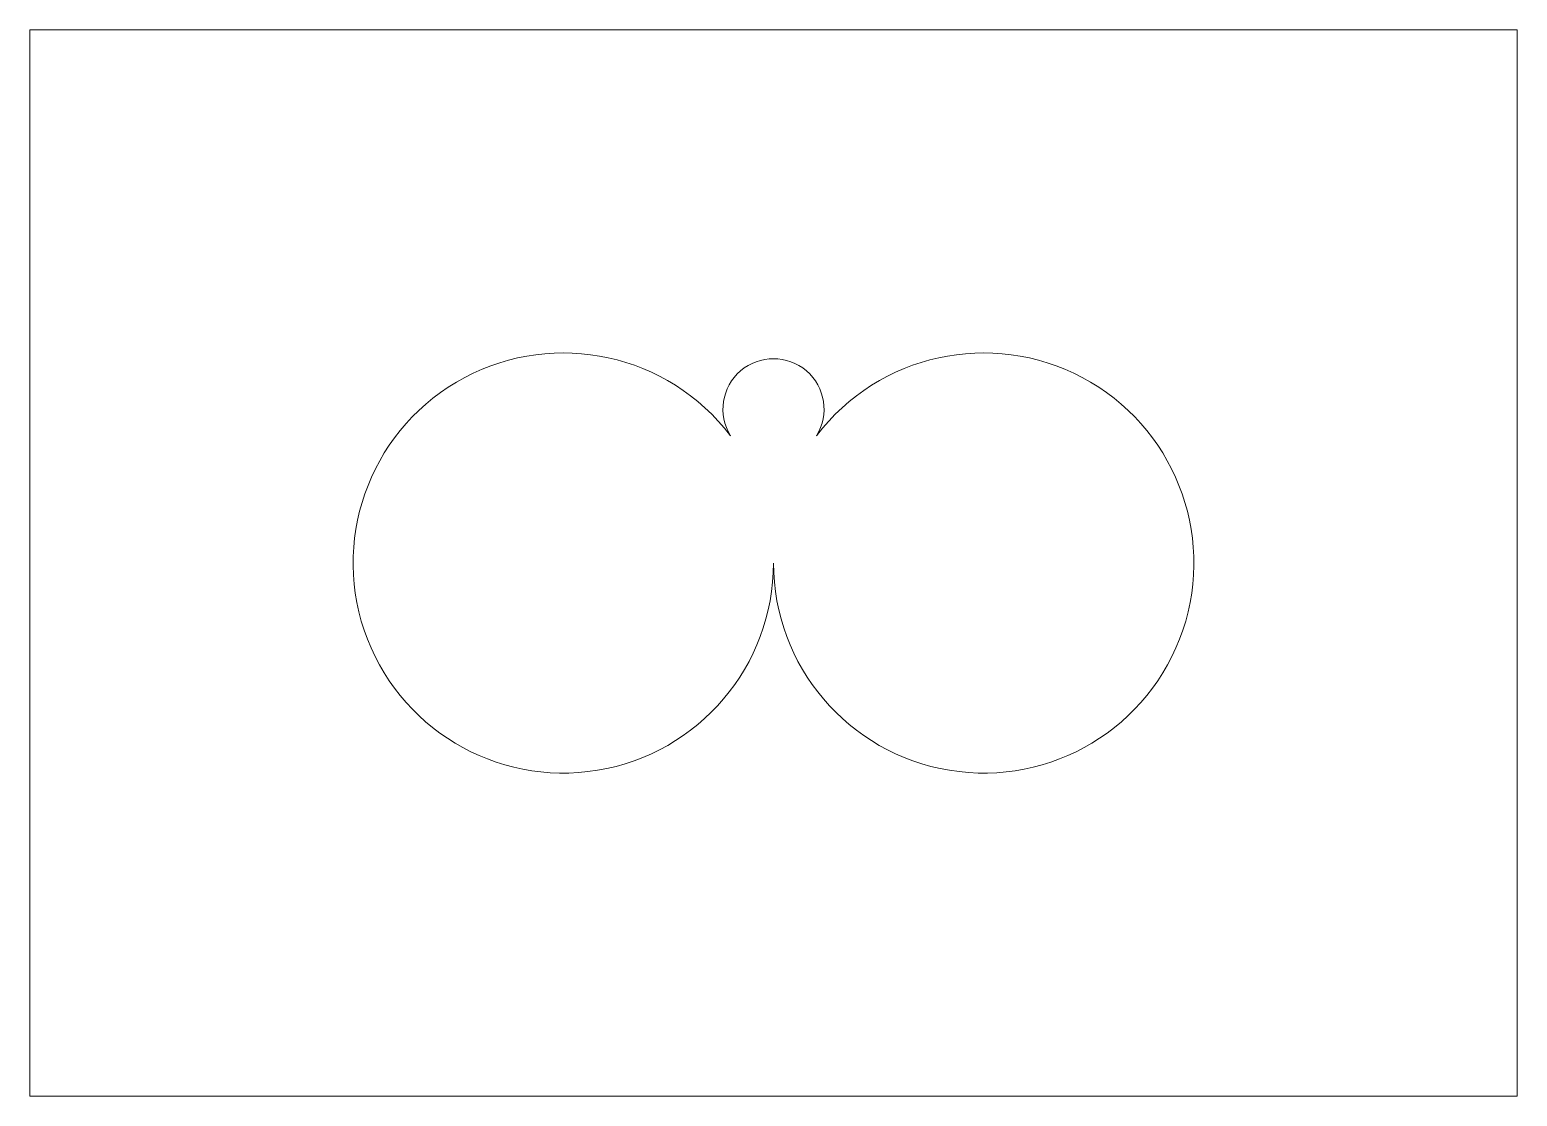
# Model space of a CAD drawing. Header units: millimetres. Extents: x -16.5 to 29.5, y -16.5 to 16.5.
import ezdxf

# ---------------------------------------------------------------- set-up
doc = ezdxf.new("R2010")
doc.units = ezdxf.units.MM
doc.layers.get('0').update_dxf_attribs({"linetype": 'CONTINUOUS', "lineweight": 0, "true_color": 0x000000})

msp = doc.modelspace()

# ---------------------------------------------------------------- linework, layer by layer
for p, q in [((-16.5, -16.5), (-16.5, 16.5)), ((-16.5, 16.5), (29.5, 16.5)), ((29.5, 16.5), (29.5, -16.5)), ((29.5, -16.5), (-16.5, -16.5))]:
    msp.add_line(p, q)
for centre, radius, start, end in [((0, 0), 6.5, 37.2965, 0), ((13, 0), 6.5, 180, 142.7035), ((6.5, 4.76), 1.562, 328.2851, 211.7149)]:
    msp.add_arc(centre, radius, start, end)

doc.saveas('drawing.dxf')
